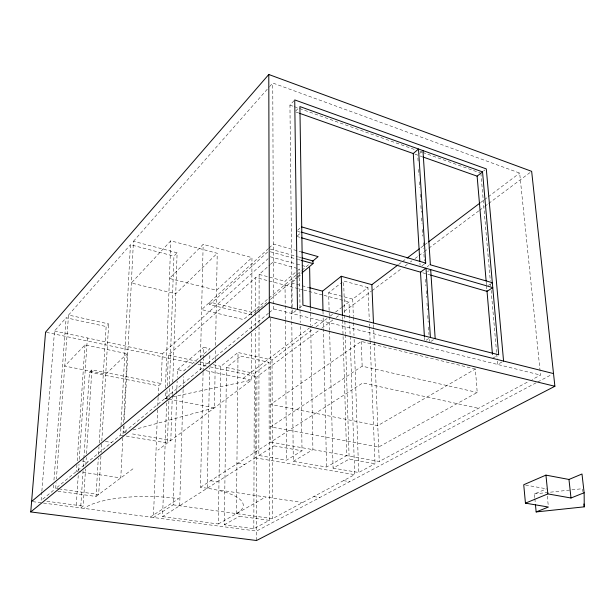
<?xml version="1.0" encoding="UTF-8"?>
<svg xmlns="http://www.w3.org/2000/svg" width="615" height="615" viewBox="0 0 615 615"><rect width="100%" height="100%" fill="white"/><g stroke="black" fill="none" stroke-linecap="round" stroke-linejoin="round"><path stroke-width="0.46" stroke-dasharray="3.08 2.31" d="M166.611 402.917L162.568 516.6L255.14 457.821L255.509 330.247M255.525 326.411L255.563 312.981M255.563 312.02L255.663 277.488L302.803 289.826M256.54 540.508L256.924 376.726L318.731 330.516M300.274 326.388L302.026 450.81L286.505 460.197L258.83 455.477L259.038 327.111M259.046 323.282L259.061 310.829M259.061 309.868L259.123 274.421L269.708 265.011M251.627 333.23L251.42 380.132L157.955 450.095M251.643 329.402L251.689 318.87M251.712 315.041L251.958 257.616L203.158 244.378L169.433 278.464L216.565 290.249L251.958 257.616M253.818 528.677L254.333 373.405L269.024 362.312L269.37 520.351L253.818 528.677L224.321 524.772L226.481 367.493L240.773 356.139M236.421 513.64L238.036 352.518L272.038 360.036L312.981 329.125M162.568 516.6L218.317 523.98L220.816 366.294L237.951 352.526M132.994 429.939L214.451 407.807L215.311 359.821M215.327 359.06L215.519 348.551M215.573 345.422L217.226 253.295L170.793 240.819L131.333 283L175.736 293.801L217.226 253.295M209.761 304.656L209.807 302.119L252.035 312.389L252.027 314.88L209.761 304.656L268.455 251.258M236.452 513.617A64.183 18.65 0.5 0 0 207.209 488.256L209.615 367.847M209.692 364.026L209.9 353.51M207.209 488.256L200.505 487.257L203.081 372.252M203.104 371.291L203.381 358.837M203.404 357.876L203.642 347.337L209.999 348.736L183.677 370.914L177.489 369.638L177.243 377.31M200.398 361.82L200.221 369.454L202.081 369.846M200.49 357.999L203.158 244.378M179.68 505.73L183.139 389.08M183.162 388.127L183.508 376.657M157.625 409.659L153.435 517.515L173.169 504.83L176.69 394.569M176.72 393.608L177.12 381.146M172.323 395.422L170.809 440.478L130.326 433.575M172.354 394.515L172.738 382.953M172.769 382.069L177.112 252.796L133.455 241.288L124.268 421.936M167.88 398.927L165.089 398.389L165.327 391.678M165.466 387.888L170.793 240.819M166.75 399.097L167.088 389.541M167.226 385.72L168.31 355.155L255.663 277.488M168.894 400.834L167.426 443.008L125.222 435.881M169.025 396.998L169.425 385.497M169.463 384.544L173.93 256.109L177.112 252.796M158.14 396.298L158.547 385.797L161.184 383.552L162.306 353.879L268.125 258.669M157.771 405.846L158.101 397.252M122.831 437.795L120.786 477.924L79.327 471.774M123.031 433.975L123.423 426.333M123.615 422.505L127.128 353.717L84.985 344.923L64.752 366.086L105.726 374.151L127.128 353.717M124.076 425.749L123.73 432.453L125.614 432.776M59.417 489.025L55.681 488.51L120.54 435.089L120.986 426.479M121.032 425.519L130.426 244.724L173.93 256.109M57.902 491.208L96.025 496.459L98.3 458.275M98.523 454.462L98.977 446.821M99.207 443.008L106.141 326.55L108.671 323.921L68.542 315.049L56.388 478.977M100.914 456.153L98.669 494.483L60.355 489.156M101.129 452.463L101.752 441.954M101.806 441.001L108.671 323.921M83.087 470.683L80.673 507.952L83.171 506.084L85.547 468.93M83.333 466.862L83.825 459.213M83.886 458.26L89.459 372.244L91.873 369.861L161.184 383.552M85.785 465.125L86.277 457.499M86.515 453.693L91.873 369.861M76.275 505.169L78.236 475.556M78.559 470.775L78.997 464.087M79.32 459.313L87.368 337.973M76.952 464.648L76.506 471.351L78.389 471.636M77.213 460.82L84.985 344.923M55.681 488.51L56.103 482.767M53.62 484.828L53.19 490.555L41.128 500.495L41.797 492M53.974 480.054L66.143 317.763L106.141 326.55M41.874 491.054L54.52 330.978L66.143 317.763M68.542 315.049L130.426 244.724M133.455 241.288L268.955 87.322M269.585 86.607L272.752 83.01L519.66 173.076L540.516 375.089L532.075 379.609M292.171 307.008L289.942 105.104L294.731 99.922M295.684 111.069L299.297 107.225M268.471 248.537L201.628 309.599L243.509 319.585L268.378 298.598M269.17 247.899L273.398 244.04L300.766 251.743M297.591 230.248L300.443 227.673M297.353 235.837L300.52 233M270.416 264.381L273.237 261.867M419.684 153.427L421.652 151.721M177.489 369.638L203.642 347.337M285.322 319.523L284.999 281.247L297.299 270.808M298.021 270.193L299.467 268.97L300.22 322.56M268.924 298.137L296.169 275.143M296.822 274.582L301.289 270.823M301.965 270.246L310.06 263.412M254.233 313.027L255.702 311.79M256.44 311.175L266.726 302.526M270.4 299.436L296.123 277.811M296.861 277.196L301.273 273.49M342.601 320.4L346.683 455.661L326.557 467.023L293.293 461.358L291.364 282.923L297.206 278.018M297.937 277.403L301.596 274.336M268.486 313.227L123.73 432.453L126.513 431.699M269.224 312.62L273.652 308.968L272.752 83.01M295.976 310.606L292.248 313.573L292.179 307.815M299.174 308.115L302.165 305.732M329.24 315.764L328.664 292.763L342.14 282.162M483.582 171.039L484.935 169.978M243.071 378.386L309.537 327.872M310.298 327.288L319.469 320.323M315.995 326.849L327.28 318.332M330.286 316.056L332.546 314.35M335.552 312.082L341.548 307.554M342.294 306.993L349.02 301.919L349.651 321.107M328.664 292.763L352.733 299.105L367.97 287.605L369.277 320.154M398.666 264.427L401.733 262.113M402.494 261.536L406.323 258.646M420.875 247.661L423.935 245.347M424.704 244.77L427.763 242.456M480.607 202.566L483.667 200.252M484.435 199.675L487.495 197.361M488.264 196.785L519.66 173.076M96.025 496.459L132.94 468.822M321.76 328.256L333.092 319.785M336.113 317.525L338.381 315.826M344.423 311.305L371.283 291.233M372.052 290.657L401.972 268.286M405.047 265.995L407.345 264.273M410.413 261.975L411.95 260.829M415.017 258.531L418.085 256.24M418.853 255.663L423.458 252.227M424.227 251.65L428.063 248.783M428.832 248.206L478.708 210.922M479.469 210.345L484.074 206.909M484.843 206.332L487.91 204.042M488.679 203.465L530.115 172.492M421.898 265.865L424.312 264.096M427.233 266.718L428.963 265.457M427.556 271.753L429.285 270.5M475.364 369.031L361.243 341.425L270.623 404.416L377.764 425.626L475.364 369.031L477.217 392.47L378.663 447.02L270.685 426.91L362.158 366.171L477.217 392.47M488.387 285.322L490.532 283.907M150.237 517.092L178.719 498.665A69.726 19.542 0.8 0 0 84.086 508.405M426.118 340.226L428.97 338.381M200.505 487.257L362.781 382.922L478.47 408.322M430.877 341.425L433.744 339.588M258.83 455.477L273.952 445.883M293.293 461.358L312.912 449.634L310.683 326.035M492.776 358.214L496.474 356.07M218.317 523.98L265.642 496.997M502.086 361.912L497.627 364.457L497.128 358.722M224.321 524.772L239.427 516.246M329.632 331.093L333.076 468.13L349.166 459.144L375.065 463.725L370.13 341.21M173.169 504.83L272.568 518.637L354.686 474.642L349.681 322.068M333.076 468.13L358.683 472.497L375.065 463.725M270.385 318.239L270.723 442.108L379.263 461.473L528.692 381.415M536.103 382.822L256.563 531.06L31.611 501.509M537.794 381.923L551.863 374.466M534.773 497.72L534.404 493.93L546.558 488.84M165.089 398.389L167.903 397.797M172.592 396.806L251.42 380.132L205.802 370.622M534.404 493.93L582.182 488.717L582.513 491.577M46.871 501.279L83.171 506.084M239.519 516.231L269.37 520.351M220.478 490.24L302.626 502.532M81.987 460.996L87.968 461.919M210.607 480.753L217.379 481.799M313.712 496.597L319.8 497.527M105.411 441.447L111.584 442.462M237.836 463.249L244.785 464.394M343.478 480.646L349.704 481.676M120.54 435.089L124.292 435.72M255.14 457.821L354.686 474.642M274.067 445.867L302.026 450.81M525.556 485.058L545.643 488.671M168.81 399.104L214.451 407.807M89.459 372.244L158.547 385.797M46.494 332.369L194.286 363.519M198.03 364.311L206.44 366.079M210.184 366.871L256.924 376.726M54.566 331.016L162.306 353.879M168.31 355.155L196.439 361.12M200.19 361.92L209.561 363.903M213.313 364.703L220.816 366.294M226.481 367.493L254.333 373.405M240.857 356.123L269.024 362.312M273.652 308.968L540.516 375.089M303.725 290.065L323.136 295.146M324.059 295.385L349.02 301.919M259.123 274.421L284.999 281.247M291.364 282.923L295.946 284.13M296.868 284.376L308.792 287.52M273.337 261.859L297.668 268.478M367.97 287.605L343.639 280.986L344.854 320.261M270.216 256.778L295.884 263.82M296.799 264.073L306.885 266.841M270.277 251.766L297.568 259.322M298.475 259.576L300.297 260.076M270.269 249.06L297.529 256.655M298.436 256.901L301.166 257.662M296.722 236.406L300.397 237.467M422.674 272.783L430.031 274.913M297.568 231.371L300.335 232.178M295.984 112.03L298.698 112.991M415.048 154.181L419.153 155.633M420.06 155.956L421.875 156.594M289.942 105.104L293.447 106.349M294.324 106.664L298.713 108.232M299.597 108.54L415.686 149.929M420.114 151.513L421.89 152.143M422.774 152.459L479.969 172.846M547.296 496.121L548.311 506.13M534.865 498.665L535.327 503.408M480.869 173.169L490.316 280.986M490.593 284.122L490.762 286.029M491.131 290.311L496.628 352.979M496.712 353.94L497.066 358.053M486.219 281.962L486.465 284.822M486.55 285.775L486.888 289.75M417.9 157.978L418.192 162.744M418.615 169.409L418.969 175.129M419.392 181.794L419.745 187.513M420.168 194.179L420.522 199.89M420.883 205.61L421.298 212.275M421.659 217.994L422.013 223.706M422.374 229.426L422.789 236.091M423.212 242.756L423.566 248.475M423.927 254.187L424.342 260.86M425.495 279.233L425.911 285.929M426.21 290.711L426.633 297.399M426.995 303.134L427.41 309.829M427.771 315.564L428.186 322.26M428.486 327.042L428.97 334.691M429.27 339.472L429.385 341.387M419.945 263.305L420.068 265.219M424.458 337.312L424.627 340.187M373.543 324.805L374.228 341.056M374.266 342.009L379.263 461.473M369.43 323.982L369.507 325.896M369.546 326.849L370.092 340.249M361.243 341.425L362.158 366.171M352.733 299.105L353.325 316.348M353.364 317.309L353.986 335.513M354.117 339.342L358.683 472.497M344.884 321.214L345.269 333.668M345.299 334.629L349.166 459.144M342.486 316.564L342.57 319.439M329.271 316.717L329.602 330.132M323.029 312.174L323.075 314.088M323.159 317.909L326.557 467.023M310.36 307.831L310.667 325.081M285.329 320.484L286.505 460.197M272.038 360.036L272.568 518.637"/><path stroke-width="0.92" d="M30.75 511.941L45.556 332.169L268.786 74.492L531.652 171.339L554.891 386.266L256.54 540.508L30.75 511.941L269.355 316.84L268.786 74.492M301.404 226.812L425.703 263.074L418.5 148.991L413.265 153.55L419.83 261.398M301.481 232.139L492.761 287.62L487.026 291.372L430.592 275.074M312.259 261.56L318.109 256.624L301.681 252.004M302.003 272.868L313.027 263.604L312.981 260.952L302.073 257.916M31.611 501.509L269.324 302.357L553.523 373.582M323.006 311.221L322.552 291.149L341.271 276.273L371.867 284.668L397.897 265.011M486.134 281.009L477.117 176.151L482.537 171.893L299.897 106.579L302.911 305.132L498.696 354.778L482.537 171.893M407.092 258.069L419.345 248.821M428.532 241.88L479.838 203.142M425.003 263.581L425.703 263.074M430.008 264.704L492.323 282.716L491.608 283.192M430.331 269.747L430.685 269.493L435.174 338.673M536.149 511.934L584.25 506.845L584.135 492.753L581.99 474.004L568.967 479.462L545.936 475.126L523.726 484.735L525.448 503.155L548.403 507.037L536.149 511.934L535.419 504.354M525.448 503.155L547.842 493.907L570.997 498.004L584.135 492.753M269.355 316.84L554.891 386.266M309.706 287.759L322.552 291.149M301.204 260.329L313.027 263.604M301.304 237.728L420.837 272.253M299.605 113.314L413.718 153.712M422.782 156.917L477.117 176.151M583.927 503.977L584.25 506.845M568.967 479.462L570.997 498.004M545.936 475.126L547.842 493.907M503.57 361.067L486.288 168.91L294.731 99.922L297.468 309.414M486.957 290.541L492.446 354.401M422.966 150.59L430.354 264.45M430.4 337.466L426.018 268.132L420.483 272.153L424.396 336.351M371.867 284.668L373.466 322.89M341.271 276.273L342.455 315.603M309.629 267.594L310.337 306.877"/></g></svg>
